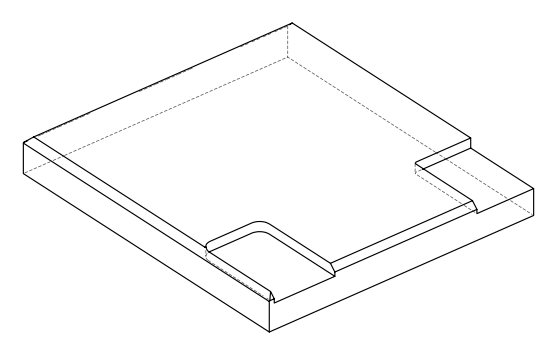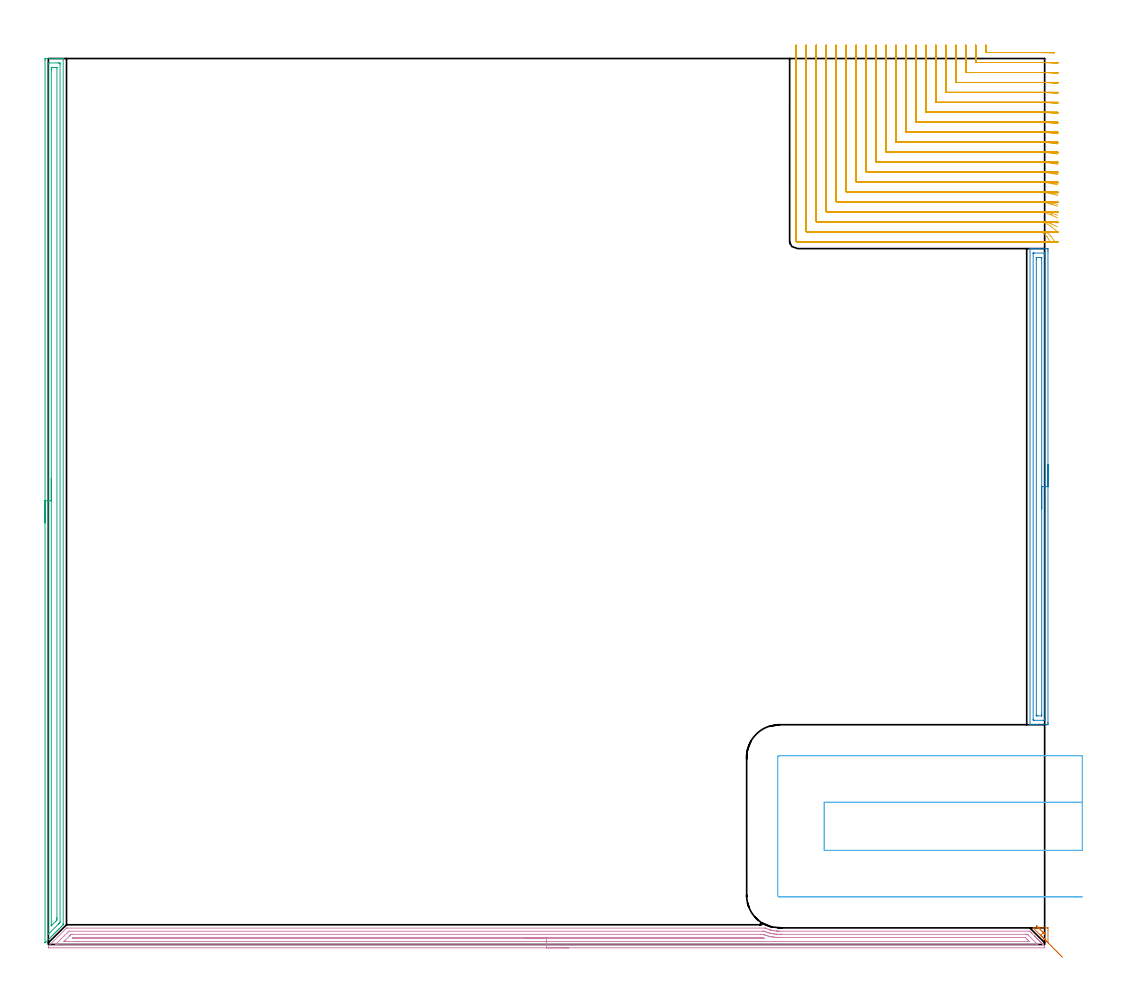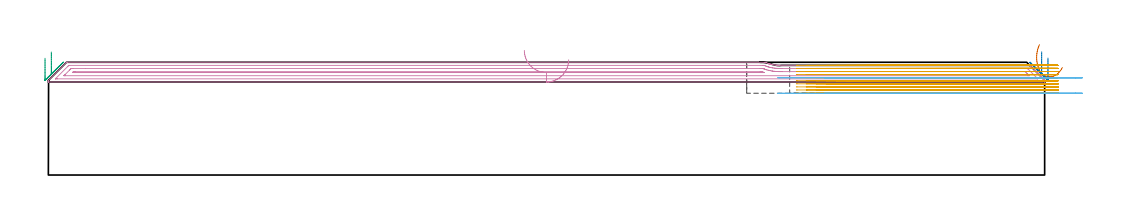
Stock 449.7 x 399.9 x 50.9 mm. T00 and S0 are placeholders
(PLAN: 6 operations, 2 tool changes, 84.9 min)
(1 AREA_MILL | FG_CHAMFER_SURFACE | UGT0205_001 | 0.26 min | 410 mm3)
(2 AREA_MILL_1 | FG_CHAMFER_SURFACE_1 | UGT0205_001 | 5.38 min | 7386 mm3)
(3 AREA_MILL_2 | FG_CHAMFER_SURFACE_2 | UGT0205_001 | 9.72 min | 13469 mm3)
(4 AREA_MILL_3 | FG_CHAMFER_SURFACE_3 | UGT0205_001 | 13.38 min | 17373 mm3)
(5 MILL_CORNER_NOTCH_RECTANGULAR | CORNER_NOTCH_RECTANGULAR | UGT0201_124 | Follow Part, ap 1.5, ae 75% | 53.35 min | 137060 mm3)
(6 MILL_SLOT | SLOT_PARTIAL_RECTANGULAR | UGT0201_006 | Follow Part, ap 7, ae 75% | 2.77 min | 170956 mm3)
(TOOL UGT0205_001 | Chamfer Mill 20 x 3 x 45 deg. | D20 FL50 Z2)
(TOOL UGT0201_124 | Carbide End Mill 6.0 | D6 FL15 Z4)
(TOOL UGT0201_006 | End Mill 28 mm | D28 FL25 Z2)
(OP 1 AREA_MILL)
G17 G21 G94 G90
T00 M6
G54
G17 G0 G90 X457.706 Y-5.706 S1061 M3
G43 Z60.9 H0
Z48.541
G94 G1 X457.328 Y-5.328 Z47.852 F250.
X456.909 Y-4.909 Z47.211
X456.453 Y-4.453 Z46.625
X455.962 Y-3.962 Z46.097
X455.44 Y-3.44 Z45.632
X454.891 Y-2.891 Z45.232
X454.32 Y-2.32 Z44.902
X453.731 Y-1.731 Z44.644
X453.128 Y-1.128 Z44.459
X452.516 Y-0.516 Z44.349
X451.9 Y0.1 Z44.315
X451.284 Y0.716 Z44.357
X450.672 Y1.328 Z44.475
X450.071 Y1.929 Z44.668
X449.483 Y2.517 Z44.934
X448.915 Y3.085 Z45.271
X448.369 Y3.631 Z45.678
X447.85 Y4.15 Z46.15
X444.802 Y7.198 Z49.198
X444.597 Y7.406 Z49.401
X444.514 Y7.496 Z49.481
X444.689 Y7.499 Z49.309
X451.166 Z42.833
X451.194 Y7.49 Z42.805
X451.2 Y7.482 Z42.8
Y0.901
X451.197 Y0.812 Z42.802
X451.196 Y0.811 Z42.803
X451.187 Y0.812 Z42.811
X447.85 Y4.15 Z46.15
X449.077 Y5.374 Z44.923
X448.994 Y5.456 Z45.006
X448.973 Y5.483 Z45.027
X448.97 Y5.487 Z45.03
X448.982 Y5.491 Z45.018
X449.069 Y5.498 Z44.931
X449.113 Y5.499 Z44.887
X449.156 Y5.497 Z44.844
X449.779 Y5.456 Z44.221
X449.784 Y4.829 Z44.216
X449.782 Y4.737 Z44.218
X449.78 Y4.698 Z44.22
X449.649 Y4.813 Z44.351
X449.32 Y5.133 Z44.68
X449.156 Y5.294 Z44.844
X449.077 Y5.374 Z44.923
X448.589 Y5.862 Z45.457
X448.137 Y6.316 Z46.049
X447.722 Y6.731 Z46.695
X447.349 Y7.105 Z47.389
X447.02 Y7.435 Z48.127
X446.738 Y7.718 Z48.902
X446.505 Y7.952 Z49.709
X446.322 Y8.135 Z50.542
X446.191 Y8.267 Z51.395
X446.113 Y8.345 Z52.26
X446.088 Y8.369 Z53.132
X446.118 Y8.34 Z54.003
X446.201 Y8.257 Z54.868
X446.337 Y8.12 Z55.719
X446.524 Y7.932 Z56.55
X446.762 Y7.694 Z57.354
X447.049 Y7.406 Z58.127
X447.382 Y7.072 Z58.86
G0 Z60.9
M5
M2
(OP 2 AREA_MILL_1)
G17 G21 G94 G90
T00 M6
G54
G17 G0 G90 X451.2 Y216.65 S1061 M3
G43 Z60.9 H0
Z52.8
G94 G1 Y216.612 Z51.928 F250.
Y216.498 Z51.064
Y216.309 Z50.212
Y216.047 Z49.38
Y215.713 Z48.574
Y215.31 Z47.8
Y214.841 Z47.064
Y214.31 Z46.372
Y213.721 Z45.729
Y213.078 Z45.14
Y212.386 Z44.609
Y211.65 Z44.14
Y210.876 Z43.737
Y210.07 Z43.403
Y209.238 Z43.141
Y208.386 Z42.952
Y207.522 Z42.838
Y206.65 Z42.8
Y100.207
X451.199 Y99.826 Z42.801
X451.195 Y99.319 Z42.803
X451.192 Y99.209 Z42.806
X450.692 Y99.2 Z43.305
X446.264 Z47.73
X444.848 Z49.148
X444.494 Z49.502
X443.784 Z50.216
X443.507 Z50.493
X443.125 Y99.208 Z50.866
X443.103 Y99.21 Z50.888
X443.1 Y99.379 Z50.9
Y313.921
X443.103 Y314.09 Z50.888
X443.125 Y314.092 Z50.866
X443.507 Y314.1 Z50.492
X443.784 Z50.216
X444.494 Z49.502
X445.734 Z48.263
X447.148 Z46.848
X450.427 Z43.571
X450.692 Y314.097 Z43.305
X451.192 Y314.091 Z42.806
X451.195 Y313.981 Z42.803
X451.199 Y313.474 Z42.801
X451.2 Y312.961 Z42.8
Y206.65
X449.786 Z44.214
Y101.396
X449.785 Y101.287 Z44.215
X449.782 Y101.233 Z44.218
X449.78 Y101.214 Z44.22
X449.74 Y101.21 Z44.26
X449.33 Y101.201 Z44.67
X444.903 Z49.097
X444.646 Y101.205 Z49.354
X444.531 Y101.21 Z49.469
X444.515 Y101.592 Z49.485
X444.514 Y101.614 Z49.486
Y311.904
X444.515 Y312.013 Z49.485
X444.518 Y312.067 Z49.482
X444.52 Y312.086 Z49.48
X444.56 Y312.09 Z49.44
X444.97 Y312.099 Z49.03
X449.397 Z44.603
X449.654 Y312.095 Z44.346
X449.769 Y312.09 Z44.231
X449.785 Y311.708 Z44.215
Y311.686
X449.786 Y206.65 Z44.214
X448.372 Z45.628
X448.371 Y103.957 Z45.629
X448.369 Y103.402 Z45.631
X448.366 Y103.233 Z45.634
X448.365 Y103.218 Z45.635
X448.353 Y103.21 Z45.647
X448.302 Y103.205 Z45.698
X448.234 Y103.201 Z45.766
X446.464 Y103.2 Z47.536
X446.264 Y103.202 Z47.736
X446.065 Y103.206 Z47.935
X445.938 Y103.21 Z48.062
X445.934 Y103.289 Z48.066
X445.932 Y103.402 Z48.068
X445.929 Y103.74 Z48.071
Y309.343
X445.931 Y309.898 Z48.069
X445.934 Y310.067 Z48.066
X445.935 Y310.082 Z48.065
X445.947 Y310.09 Z48.053
X445.998 Y310.095 Z48.002
X446.066 Y310.099 Z47.934
X447.836 Y310.1 Z46.164
X448.035 Y310.098 Z45.965
X448.235 Y310.094 Z45.765
X448.362 Y310.09 Z45.638
X448.366 Y310.011 Z45.634
X448.368 Y309.898 Z45.632
X448.371 Y309.56 Z45.629
X448.372 Y206.65 Z45.628
Y205.778 Z45.667
Y204.913 Z45.78
Y204.062 Z45.969
Y203.23 Z46.232
Y202.424 Z46.565
Y201.65 Z46.968
Y200.914 Z47.437
Y200.222 Z47.968
Y199.579 Z48.557
Y198.99 Z49.201
Y198.458 Z49.893
Y197.99 Z50.628
Y197.587 Z51.402
Y197.253 Z52.208
Y196.991 Z53.04
Y196.802 Z53.892
Y196.688 Z54.757
Y196.65 Z55.628
G0 Z60.9
M5
M2
(OP 3 AREA_MILL_2)
G17 G21 G94 G90
T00 M6
G54
G17 G0 G90 X-1.5 Y190.3 S1061 M3
G43 Z60.9 H0
Z52.7
G94 G1 Y190.338 Z51.828 F250.
Y190.452 Z50.963
Y190.641 Z50.112
Y190.903 Z49.28
Y191.237 Z48.474
Y191.64 Z47.7
Y192.109 Z46.964
Y192.64 Z46.272
Y193.229 Z45.629
Y193.872 Z45.04
Y194.564 Z44.508
Y195.3 Z44.04
Y196.074 Z43.637
Y196.88 Z43.303
Y197.712 Z43.041
Y198.564 Z42.852
Y199.429 Z42.738
Y200.3 Z42.7
Y399.27
X-1.497 Y399.616 Z42.701
X-1.492 Y399.89 Z42.706
X-1.215 Y399.9 Z42.982
X3.488 Z47.683
X4.9 Z49.097
X5.265 Z49.46
X5.994 Z50.193
X6.251 Z50.451
X6.664 Z50.855
X6.694 Y399.89 Z50.885
X6.697 Y399.804 Z50.893
X6.698 Y399.765 Z50.896
X6.697 Y399.718 Z50.897
X6.7 Y9.379 Z50.9
X6.698 Y8.905 Z50.887
X6.613 Y8.812 Z50.811
X5.838 Y8.038 Z50.038
X5.561 Y7.758 Z49.755
X4.866 Y7.066 Z49.066
X4.498 Y6.696 Z48.694
X3.953 Y6.153 Z48.153
X3.604 Y5.802 Z47.8
X3.041 Y5.24 Z47.24
X2.71 Y4.908 Z46.906
X2.128 Y4.328 Z46.328
X1.416 Y3.615 Z45.615
X-0.361 Y1.839 Z43.838
X-1.397 Y0.803 Z42.8
X-1.491 Y0.713 Z42.705
X-1.499 Y0.833 Z42.701
X-1.5 Y0.884 Z42.7
Y0.987
Y200.3
X-0.086 Z44.114
X-0.085 Y397.501 Z44.115
X-0.065 Y397.89 Z44.135
X0.408 Y397.899 Z44.608
X4.376 Y397.9 Z48.576
X4.85 Y397.899 Z49.05
X5.265 Y397.89 Z49.465
X5.282 Y397.481 Z49.482
X5.283 Y397.463 Z49.483
X5.285 Y10.253 Z49.485
X5.265 Y9.927 Z49.465
X4.996 Y9.649 Z49.196
X4.729 Y9.379 Z48.929
X4.552 Y9.202 Z48.752
X0.258 Y4.908 Z44.458
X0.094 Y4.748 Z44.294
X-0.065 Y4.597 Z44.135
X-0.085 Y4.908 Z44.115
X-0.086 Y4.929 Z44.114
Y200.3
X1.328 Z45.528
X1.329 Y394.798 Z45.529
X1.33 Y395.183 Z45.53
X1.333 Y395.693 Z45.533
X1.335 Y395.876 Z45.535
X1.513 Y395.892 Z45.713
X1.712 Y395.896 Z45.912
X2.394 Y395.9 Z46.594
X2.6 Z46.8
X3.282 Z47.482
X3.488 Y395.899 Z47.688
X3.694 Y395.895 Z47.894
X3.831 Y395.89 Z48.031
X3.863 Y395.884 Z48.063
X3.864 Y395.866 Z48.064
X3.866 Y395.82 Z48.066
X3.868 Y395.693 Z48.068
X3.871 Y12.062 Z48.071
X3.87 Y11.677 Z48.07
X3.867 Y11.168 Z48.067
X3.864 Y10.98 Z48.064
X3.772 Y10.882 Z47.972
X3.488 Y10.59 Z47.688
X3.332 Y10.431 Z47.532
X3.174 Y10.273 Z47.374
X1.549 Y8.648 Z45.749
X1.385 Y8.485 Z45.585
X1.364 Y8.467 Z45.564
X1.348 Y8.457 Z45.548
X1.334 Y8.451 Z45.534
X1.332 Y8.465 Z45.532
X1.33 Y8.485 Z45.53
X1.329 Y8.533 Z45.529
X1.328 Y8.871 Z45.528
Y200.3
Y201.172 Z45.566
Y202.037 Z45.68
Y202.888 Z45.869
Y203.72 Z46.132
Y204.526 Z46.465
Y205.3 Z46.868
Y206.036 Z47.337
Y206.728 Z47.868
Y207.371 Z48.457
Y207.961 Z49.101
Y208.492 Z49.793
Y208.96 Z50.528
Y209.363 Z51.302
Y209.697 Z52.108
Y209.959 Z52.94
Y210.148 Z53.792
Y210.262 Z54.657
Y210.3 Z55.528
G0 Z60.9
M5
M2
(OP 4 AREA_MILL_3)
G17 G21 G94 G90
T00 M6
G54
G17 G0 G90 X234.85 Y-1.5 S1061 M3
G43 Z60.9 H0
Z52.
G94 G1 X234.812 Z51.128 F250.
X234.698 Z50.263
X234.509 Z49.412
X234.247 Z48.58
X233.913 Z47.774
X233.51 Z47.
X233.042 Z46.264
X232.51 Z45.572
X231.921 Z44.929
X231.278 Z44.34
X230.586 Z43.808
X229.85 Z43.34
X229.076 Z42.937
X228.27 Z42.603
X227.438 Z42.341
X226.586 Z42.152
X225.722 Z42.038
X224.85 Z42.
X0.171
X0.102 Y-1.497 Z42.003
X0. Y-1.491 Z42.005
Y-1.091 Z42.408
Y-1.024 Z42.474
X0.001 Y-0.81 Z42.688
X0.023 Y-0.777 Z42.722
X8.166 Y7.366 Z50.864
X8.175 Y7.374 Z50.871
X8.202 Y7.396 Z50.889
X8.658 Y7.4 Z50.9
X323.119
X323.636 Y7.397 Z50.884
X323.709 Y7.37 Z50.868
X323.718 Y7.366 Z50.865
X323.97 Y7.256 Z50.755
X324.863 Y6.902 Z50.399
X325.352 Y6.734 Z50.229
X325.495 Y6.683 Z50.18
X325.603 Y6.645 Z50.143
X325.654 Y6.63 Z50.128
X325.756 Y6.6 Z50.096
X325.799 Y6.588 Z50.084
X326.202 Y6.478 Z49.977
X326.406 Y6.43 Z49.929
X326.649 Y6.374 Z49.87
X327.542 Y6.202 Z49.7
X328.435 Y6.085 Z49.579
X328.763 Y6.061 Z49.556
X328.926 Y6.051 Z49.542
X329.057 Y6.041 Z49.534
X329.328 Y6.021 Z49.517
X329.419 Y6.019 Z49.513
X329.438 Z49.512
X329.774 Y6.007 Z49.507
X329.998 Y6.001 Z49.501
X442.828 Y6. Z49.5
X442.994 Y5.998 Z49.487
X443.225 Y5.775 Z49.275
X443.343 Y5.657 Z49.157
X443.722 Y5.28 Z48.776
X445.022 Y3.98 Z47.476
X445.125 Y3.876 Z47.375
X445.211 Y3.79 Z47.289
X445.316 Y3.686 Z47.182
X445.416 Y3.584 Z47.084
X445.508 Y3.492 Z46.991
X445.61 Y3.392 Z46.888
X445.707 Y3.293 Z46.793
X445.806 Y3.194 Z46.694
X445.905 Y3.097 Z46.593
X445.998 Y3.002 Z46.502
X446.104 Y2.896 Z46.396
X446.199 Y2.803 Z46.299
X446.289 Y2.711 Z46.211
X446.402 Y2.599 Z46.098
X446.494 Y2.508 Z46.004
X446.58 Y2.42 Z45.919
X446.7 Y2.301 Z45.8
X446.788 Y2.214 Z45.71
X446.872 Y2.129 Z45.628
X446.997 Y2.003 Z45.502
X447.082 Y1.92 Z45.416
X447.163 Y1.838 Z45.337
X447.295 Y1.705 Z45.205
X447.377 Y1.625 Z45.121
X447.454 Y1.547 Z45.046
X447.593 Y1.408 Z44.907
X447.671 Y1.331 Z44.827
X447.745 Y1.256 Z44.755
X447.891 Y1.11 Z44.609
X447.966 Y1.036 Z44.533
X448.036 Y0.965 Z44.464
X448.189 Y0.812 Z44.311
X448.26 Y0.742 Z44.238
X448.327 Y0.673 Z44.172
X448.486 Y0.514 Z44.013
X448.554 Y0.448 Z43.944
X448.618 Y0.382 Z43.881
X448.784 Y0.217 Z43.716
X448.849 Y0.153 Z43.65
X448.909 Y0.091 Z43.59
X449.082 Y-0.081 Z43.418
X449.143 Y-0.141 Z43.355
X449.312 Y-0.312 Z43.188
X449.38 Y-0.379 Z43.12
X449.584 Y-0.583 Z42.915
X449.677 Y-0.679 Z42.819
X449.699 Y-0.709 Z42.788
X449.7 Y-1.091 Z42.408
Y-1.491 Z42.005
X449.597 Y-1.5 Z42.
X224.85
Y-0.086 Z43.414
X4.135
X3.788 Y-0.085 Z43.415
X3.298 Y-0.081 Z43.419
X3.235 Y-0.079 Z43.421
X3.194 Y-0.066 Z43.434
X3.206 Y-0.05 Z43.45
X3.229 Y-0.024 Z43.476
X3.298 Y0.048 Z43.548
X8.658 Y5.409 Z48.909
X8.978 Y5.725 Z49.225
X9.174 Y5.914 Z49.414
X9.243 Y5.979 Z49.479
X9.608 Y5.985 Z49.485
X322.282 Y5.986 Z49.486
X322.7 Y5.984 Z49.484
X322.909 Y5.981 Z49.481
X323.013 Y5.979 Z49.479
X323.119 Y5.964 Z49.464
X323.709 Y5.741 Z49.241
X324.012 Y5.628 Z49.128
X324.663 Y5.398 Z48.898
X324.906 Y5.32 Z48.82
X324.977 Y5.299 Z48.799
X325.489 Y5.158 Z48.658
X325.799 Y5.083 Z48.583
X325.897 Y5.061 Z48.561
X326.692 Y4.905 Z48.405
X327.009 Y4.845 Z48.345
X327.586 Y4.763 Z48.263
X328.048 Y4.701 Z48.201
X328.479 Y4.661 Z48.161
X328.667 Y4.646 Z48.146
X328.844 Y4.635 Z48.135
X329.372 Y4.609 Z48.109
X329.943 Y4.594 Z48.094
X330.266 Y4.59 Z48.09
X330.843 Y4.587 Z48.087
X331.159
X441.042 Y4.585 Z48.085
X441.624 Y4.582 Z48.082
X441.935 Y4.579 Z48.079
X441.972 Y4.567 Z48.067
X442.016 Y4.527 Z48.027
X442.104 Y4.443 Z47.943
X442.275 Y4.275 Z47.775
X446.402 Y0.148 Z43.648
X446.543 Y0.001 Z43.501
X446.585 Y-0.046 Z43.454
X446.612 Y-0.079 Z43.421
X446.346 Y-0.086 Z43.414
X224.85
Y1.328 Z44.828
X7.765 Y1.329 Z44.829
X7.171 Y1.33 Z44.83
X7.121 Y1.332 Z44.832
X7.085 Y1.335 Z44.835
X7.052 Y1.342 Z44.842
X7.077 Y1.372 Z44.872
X7.101 Y1.398 Z44.898
X7.325 Y1.625 Z45.125
X7.543 Y1.844 Z45.344
X9.552 Y3.853 Z47.353
X9.765 Y4.064 Z47.564
X9.978 Y4.275 Z47.775
X10.214 Y4.503 Z48.003
X10.299 Y4.564 Z48.064
X10.445 Y4.566 Z48.066
X11.039 Y4.57 Z48.07
X16.761 Y4.571 Z48.071
X321.332
X321.927 Y4.57 Z48.07
X322.226 Y4.568 Z48.068
X322.52 Y4.564 Z48.064
X322.99 Y4.403 Z47.903
X323.119 Y4.356 Z47.856
X323.18 Y4.335 Z47.835
X323.354 Y4.275 Z47.775
X324.012 Y4.058 Z47.558
X324.327 Y3.963 Z47.463
X324.906 Y3.81 Z47.31
X325.518 Y3.67 Z47.17
X325.799 Y3.612 Z47.112
X326.633 Y3.451 Z46.951
X326.692 Y3.441 Z46.941
X327.036 Y3.392 Z46.892
X327.586 Y3.319 Z46.819
X327.669 Y3.309 Z46.809
X328.479 Y3.24 Z46.74
X328.644 Y3.228 Z46.728
X329.372 Y3.193 Z46.693
X329.58 Y3.186 Z46.686
X330.266 Y3.176 Z46.676
X330.486 Y3.174 Z46.674
X331.159 Y3.172 Z46.672
X331.381
X440.371 Y3.171 Z46.671
X440.706 Y3.169 Z46.669
X440.873 Y3.166 Z46.666
X440.911 Y3.165 Z46.665
X440.955 Y3.134 Z46.634
X441.042 Y3.055 Z46.555
X441.592 Y2.508 Z46.008
X441.935 Y2.166 Z45.666
X442.476 Y1.625 Z45.125
X442.653 Y1.447 Z44.947
X442.715 Y1.382 Z44.882
X442.747 Y1.344 Z44.844
X442.753 Y1.335 Z44.835
X442.734 Y1.334 Z44.834
X442.535 Y1.331 Z44.831
X442.235 Y1.329 Z44.829
X441.935 Y1.328 Z44.828
X224.85
Y2.743 Z46.243
X11.758
X11.338 Y2.744 Z46.244
X11.098 Y2.746 Z46.246
X10.94 Y2.75 Z46.25
X10.915 Y2.756 Z46.256
X10.935 Y2.78 Z46.28
X10.966 Y2.816 Z46.316
X10.996 Y2.847 Z46.347
X11.15 Y2.998 Z46.498
X11.266 Y3.109 Z46.609
X11.308 Y3.147 Z46.647
X11.338 Y3.15 Z46.65
X11.578 Y3.155 Z46.655
X11.812 Y3.157 Z46.657
X12.232
X321.332
X321.571 Y3.156 Z46.656
X321.988 Y3.15 Z46.65
X322.047 Y3.148 Z46.648
X322.099 Y3.132 Z46.632
X322.226 Y3.09 Z46.59
X322.693 Y2.93 Z46.43
X323.057 Y2.801 Z46.301
X323.119 Y2.777 Z46.277
X323.166 Y2.749 Z46.249
X323.119 Y2.748 Z46.248
X322.88 Y2.744 Z46.244
X322.606 Y2.743 Z46.243
X322.226
X224.85
X223.978 Z46.281
X223.114 Z46.395
X222.262 Z46.583
X221.43 Z46.846
X220.624 Z47.18
X219.85 Z47.582
X219.114 Z48.051
X218.422 Z48.582
X217.779 Z49.172
X217.19 Z49.815
X216.658 Z50.507
X216.19 Z51.243
X215.787 Z52.016
X215.453 Z52.822
X215.191 Z53.654
X215.002 Z54.506
X214.888 Z55.371
X214.85 Z56.243
G0 Z60.9
M5
M2
(OP 5 MILL_CORNER_NOTCH_RECTANGULAR)
G17 G21 G94 G90
T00 M6
G54
G17 G0 G90 X423.1 Y405.9 S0 M3
G43 Z60.9 H0
Z49.51
G94 G1 Y402.9 F250.
G3 X423.394 Y402.6 R0.3 F500.
G1 X446.96
G2 X451.206 Y402.494 R85.5
G1 X454.202 Y402.345 F250.
G0 Z60.9
X418.6 Y405.9
Z49.51
G1 Y402.9
Y398.395 F500.
G3 X418.895 Y398.1 R0.3
G1 X446.96
G2 X452.7 Y397.896 R81.
G1 X455.692 Y397.684 F250.
G0 Z60.9
X414.1 Y405.9
Z49.51
G1 Y402.9
Y393.895 F500.
G3 X414.395 Y393.6 R0.3
G1 X446.96
G2 X452.7 Y393.384 R76.5
G1 X455.692 Y393.159 F250.
G0 Z60.9
X409.6 Y405.9
Z49.51
G1 Y402.9
Y389.395 F500.
G3 X409.895 Y389.1 R0.3
G1 X446.96
G2 X452.7 Y388.871 R72.
G1 X455.69 Y388.632 F250.
G0 Z60.9
X405.1 Y405.9
Z49.51
G1 Y402.9
Y384.895 F500.
G3 X405.395 Y384.6 R0.3
G1 X446.96
G2 X452.7 Y384.355 R67.5
G1 X455.689 Y384.1 F250.
G0 Z60.9
X400.6 Y405.9
Z49.51
G1 Y402.9
Y380.395 F500.
G3 X400.895 Y380.1 R0.3
G1 X446.96
G2 X452.7 Y379.838 R63.
G1 X455.688 Y379.565 F250.
G0 Z60.9
X396.1 Y405.9
Z49.51
G1 Y402.9
Y375.895 F500.
G3 X396.395 Y375.6 R0.3
G1 X446.96
G2 X452.7 Y375.318 R58.5
G1 X455.686 Y375.023 F250.
G0 Z60.9
X391.6 Y405.9
Z49.51
G1 Y402.9
Y371.396 F500.
G3 X391.896 Y371.1 R0.3
G1 X446.96
G2 X452.7 Y370.794 R54.
G1 X455.683 Y370.475 F250.
G0 Z60.9
X387.1 Y405.9
Z49.51
G1 Y402.9
Y366.896 F500.
G3 X387.396 Y366.6 R0.3
G1 X446.96
G2 X452.7 Y366.266 R49.5
G1 X455.68 Y365.918 F250.
G0 Z60.9
X382.6 Y405.9
Z49.51
G1 Y402.9
Y362.396 F500.
G3 X382.896 Y362.1 R0.3
G1 X446.96
G2 X452.7 Y361.732 R45.
G1 X455.675 Y361.35 F250.
G0 Z60.9
X378.1 Y405.9
Z49.51
G1 Y402.9
Y357.896 F500.
G3 X378.396 Y357.6 R0.3
G1 X446.96
G2 X452.7 Y357.191 R40.5
G1 X455.67 Y356.766 F250.
G0 Z60.9
X373.6 Y405.9
Z49.51
G1 Y402.9
Y353.396 F500.
G3 X373.896 Y353.1 R0.3
G1 X446.96
G2 X452.7 Y352.639 R36.
G1 X455.662 Y352.161 F250.
G0 Z60.9
X369.1 Y405.9
Z49.51
G1 Y402.9
Y348.896 F500.
G3 X369.396 Y348.6 R0.3
G1 X446.96
G2 X452.7 Y348.073 R31.5
G1 X455.65 Y347.526 F250.
G0 Z60.9
X364.6 Y405.9
Z49.51
G1 Y402.9
Y344.397 F500.
G3 X364.897 Y344.1 R0.3
G1 X446.96
G2 X452.7 Y343.483 R27.
G1 X455.631 Y342.845 F250.
G0 Z60.9
X360.1 Y405.9
Z49.51
G1 Y402.9
Y339.897 F500.
G3 X360.397 Y339.6 R0.3
G1 X446.96
G2 X452.7 Y338.855 R22.5
G1 X455.601 Y338.09 F250.
G0 Z60.9
X355.6 Y405.9
Z49.51
G1 Y402.9
Y335.397 F500.
G3 X355.897 Y335.1 R0.3
G1 X446.96
G2 X452.7 Y334.16 R18.
G1 X455.543 Y333.204 F250.
G0 Z60.9
X351.1 Y405.9
Z49.51
G1 Y402.9
Y330.897 F500.
G3 X351.397 Y330.6 R0.3
G1 X446.96
G2 X452.7 Y329.319 R13.5
G1 X455.415 Y328.043 F250.
G0 Z60.9
X346.6 Y405.9
Z49.51
G1 Y402.9
Y326.397 F500.
G3 X346.897 Y326.1 R0.3
G1 X446.96
G2 X452.7 Y324.032 R9.
G1 X455.011 Y322.119 F250.
G0 Z60.9
X342.1 Y405.9
Z49.51
G1 Y402.9
Y321.897 F500.
G3 X342.397 Y321.6 R0.3
G1 X446.96
G2 X450.82 Y319.413 R4.5
G1 X452.362 Y316.839 F250.
G0 Z60.9
X337.6 Y405.9
Z49.51
G1 Y402.9
Y317.397 F500.
G3 X337.897 Y317.1 R0.3
G1 X446.96
X449.96 F250.
G0 Z60.9
X423.1 Y405.9
Z48.12
G1 Y402.9
G3 X423.394 Y402.6 R0.3 F500.
G1 X448.871
G2 X451.064 Y402.572 R85.5
G1 X454.063 Y402.495 F250.
G0 Z60.9
X418.6 Y405.9
Z48.12
G1 Y402.9
Y398.394 F500.
G3 X418.894 Y398.1 R0.3
G1 X448.871
G2 X452.7 Y398.009 R81.
G1 X455.697 Y397.868 F250.
G0 Z60.9
X414.1 Y405.9
Z48.12
G1 Y402.9
Y393.895 F500.
G3 X414.395 Y393.6 R0.3
G1 X448.871
G2 X452.7 Y393.504 R76.5
G1 X455.696 Y393.354 F250.
G0 Z60.9
X409.6 Y405.9
Z48.12
G1 Y402.9
Y389.395 F500.
G3 X409.895 Y389.1 R0.3
G1 X448.871
G2 X452.7 Y388.998 R72.
G1 X455.696 Y388.839 F250.
G0 Z60.9
X405.1 Y405.9
Z48.12
G1 Y402.9
Y384.895 F500.
G3 X405.395 Y384.6 R0.3
G1 X448.871
G2 X452.7 Y384.491 R67.5
G1 X455.695 Y384.321 F250.
G0 Z60.9
X400.6 Y405.9
Z48.12
G1 Y402.9
Y380.395 F500.
G3 X400.895 Y380.1 R0.3
G1 X448.871
G2 X452.7 Y379.984 R63.
G1 X455.694 Y379.801 F250.
G0 Z60.9
X396.1 Y405.9
Z48.12
G1 Y402.9
Y375.895 F500.
G3 X396.395 Y375.6 R0.3
G1 X448.871
G2 X452.7 Y375.475 R58.5
G1 X455.694 Y375.278 F250.
G0 Z60.9
X391.6 Y405.9
Z48.12
G1 Y402.9
Y371.396 F500.
G3 X391.896 Y371.1 R0.3
G1 X448.871
G2 X452.7 Y370.964 R54.
G1 X455.692 Y370.751 F250.
G0 Z60.9
X387.1 Y405.9
Z48.12
G1 Y402.9
Y366.896 F500.
G3 X387.396 Y366.6 R0.3
G1 X448.871
G2 X452.7 Y366.452 R49.5
G1 X455.691 Y366.22 F250.
G0 Z60.9
X382.6 Y405.9
Z48.12
G1 Y402.9
Y362.396 F500.
G3 X382.896 Y362.1 R0.3
G1 X448.871
G2 X452.7 Y361.937 R45.
G1 X455.689 Y361.682 F250.
G0 Z60.9
X378.1 Y405.9
Z48.12
G1 Y402.9
Y357.896 F500.
G3 X378.396 Y357.6 R0.3
G1 X448.871
G2 X452.7 Y357.419 R40.5
G1 X455.687 Y357.135 F250.
G0 Z60.9
X373.6 Y405.9
Z48.12
G1 Y402.9
Y353.396 F500.
G3 X373.896 Y353.1 R0.3
G1 X448.871
G2 X452.7 Y352.896 R36.
G1 X455.683 Y352.577 F250.
G0 Z60.9
X369.1 Y405.9
Z48.12
G1 Y402.9
Y348.896 F500.
G3 X369.396 Y348.6 R0.3
G1 X448.871
G2 X452.7 Y348.366 R31.5
G1 X455.678 Y348.002 F250.
G0 Z60.9
X364.6 Y405.9
Z48.12
G1 Y402.9
Y344.397 F500.
G3 X364.897 Y344.1 R0.3
G1 X448.871
G2 X452.7 Y343.827 R27.
G1 X455.67 Y343.402 F250.
G0 Z60.9
X360.1 Y405.9
Z48.12
G1 Y402.9
Y339.897 F500.
G3 X360.397 Y339.6 R0.3
G1 X448.871
G2 X452.7 Y339.272 R22.5
G1 X455.656 Y338.761 F250.
G0 Z60.9
X355.6 Y405.9
Z48.12
G1 Y402.9
Y335.397 F500.
G3 X355.897 Y335.1 R0.3
G1 X448.871
G2 X452.7 Y334.688 R18.
G1 X455.631 Y334.05 F250.
G0 Z60.9
X351.1 Y405.9
Z48.12
G1 Y402.9
Y330.897 F500.
G3 X351.397 Y330.6 R0.3
G1 X448.871
G2 X452.7 Y330.046 R13.5
G1 X455.577 Y329.195 F250.
G0 Z60.9
X346.6 Y405.9
Z48.12
G1 Y402.9
Y326.397 F500.
G3 X346.897 Y326.1 R0.3
G1 X448.871
G2 X452.7 Y325.245 R9.
G1 X455.415 Y323.969 F250.
G0 Z60.9
X342.1 Y405.9
Z48.12
G1 Y402.9
Y321.897 F500.
G3 X342.397 Y321.6 R0.3
G1 X448.871
G2 X452.515 Y319.74 R4.5
G1 X454.275 Y317.31 F250.
G0 Z60.9
X337.6 Y405.9
Z48.12
G1 Y402.9
Y317.397 F500.
G3 X337.897 Y317.1 R0.3
G1 X448.871
X451.871 F250.
G0 Z60.9
X423.1 Y405.9
Z46.73
G1 Y402.9
G3 X423.394 Y402.6 R0.3 F500.
G1 X451.008
X454.008 F250.
G0 Z60.9
X418.6 Y405.9
Z46.73
G1 Y402.9
Y398.394 F500.
G3 X418.894 Y398.1 R0.3
G1 X451.717
G2 X452.7 Y398.094 R81.
G1 X455.7 Y398.058 F250.
G0 Z60.9
X414.1 Y405.9
Z46.73
G1 Y402.9
Y393.895 F500.
G3 X414.395 Y393.6 R0.3
G1 X451.717
G2 X452.7 Y393.594 R76.5
G1 X455.7 Y393.555 F250.
G0 Z60.9
X409.6 Y405.9
Z46.73
G1 Y402.9
Y389.395 F500.
G3 X409.895 Y389.1 R0.3
G1 X451.717
G2 X452.7 Y389.093 R72.
G1 X455.7 Y389.052 F250.
G0 Z60.9
X405.1 Y405.9
Z46.73
G1 Y402.9
Y384.895 F500.
G3 X405.395 Y384.6 R0.3
G1 X451.717
G2 X452.7 Y384.593 R67.5
G1 X455.7 Y384.549 F250.
G0 Z60.9
X400.6 Y405.9
Z46.73
G1 Y402.9
Y380.395 F500.
G3 X400.895 Y380.1 R0.3
G1 X451.717
G2 X452.7 Y380.092 R63.
G1 X455.7 Y380.046 F250.
G0 Z60.9
X396.1 Y405.9
Z46.73
G1 Y402.9
Y375.895 F500.
G3 X396.395 Y375.6 R0.3
G1 X451.717
G2 X452.7 Y375.592 R58.5
G1 X455.7 Y375.541 F250.
G0 Z60.9
X391.6 Y405.9
Z46.73
G1 Y402.9
Y371.396 F500.
G3 X391.896 Y371.1 R0.3
G1 X451.717
G2 X452.7 Y371.091 R54.
G1 X455.7 Y371.036 F250.
G0 Z60.9
X387.1 Y405.9
Z46.73
G1 Y402.9
Y366.896 F500.
G3 X387.396 Y366.6 R0.3
G1 X451.717
G2 X452.7 Y366.59 R49.5
G1 X455.699 Y366.531 F250.
G0 Z60.9
X382.6 Y405.9
Z46.73
G1 Y402.9
Y362.396 F500.
G3 X382.896 Y362.1 R0.3
G1 X451.717
G2 X452.7 Y362.089 R45.
G1 X455.699 Y362.024 F250.
G0 Z60.9
X378.1 Y405.9
Z46.73
G1 Y402.9
Y357.896 F500.
G3 X378.396 Y357.6 R0.3
G1 X451.717
G2 X452.7 Y357.588 R40.5
G1 X455.699 Y357.515 F250.
G0 Z60.9
X373.6 Y405.9
Z46.73
G1 Y402.9
Y353.396 F500.
G3 X373.896 Y353.1 R0.3
G1 X451.717
G2 X452.7 Y353.087 R36.
G1 X455.699 Y353.005 F250.
G0 Z60.9
X369.1 Y405.9
Z46.73
G1 Y402.9
Y348.896 F500.
G3 X369.396 Y348.6 R0.3
G1 X451.717
G2 X452.7 Y348.585 R31.5
G1 X455.699 Y348.491 F250.
G0 Z60.9
X364.6 Y405.9
Z46.73
G1 Y402.9
Y344.397 F500.
G3 X364.896 Y344.1 R0.3
G1 X451.717
G2 X452.7 Y344.082 R27.
G1 X455.698 Y343.973 F250.
G0 Z60.9
X360.1 Y405.9
Z46.73
G1 Y402.9
Y339.897 F500.
G3 X360.397 Y339.6 R0.3
G1 X451.717
G2 X452.7 Y339.579 R22.5
G1 X455.697 Y339.447 F250.
G0 Z60.9
X355.6 Y405.9
Z46.73
G1 Y402.9
Y335.397 F500.
G3 X355.897 Y335.1 R0.3
G1 X451.717
G2 X452.7 Y335.073 R18.
G1 X455.696 Y334.909 F250.
G0 Z60.9
X351.1 Y405.9
Z46.73
G1 Y402.9
Y330.897 F500.
G3 X351.397 Y330.6 R0.3
G1 X451.717
G2 X452.7 Y330.564 R13.5
G1 X455.692 Y330.346 F250.
G0 Z60.9
X346.6 Y405.9
Z46.73
G1 Y402.9
Y326.397 F500.
G3 X346.897 Y326.1 R0.3
G1 X451.717
G2 X452.7 Y326.046 R9.
G1 X455.682 Y325.719 F250.
G0 Z60.9
X342.1 Y405.9
Z46.73
G1 Y402.9
Y321.897 F500.
G3 X342.397 Y321.6 R0.3
G1 X451.717
G2 X452.7 Y321.491 R4.5
G1 X455.7 F250.
G0 Z60.9
X337.6 Y405.9
Z46.73
G1 Y402.9
Y317.397 F500.
G3 X337.897 Y317.1 R0.3
G1 X451.717
X454.717 F250.
G0 Z60.9
X423.1 Y405.9
Z45.34
G1 Y402.9
G3 X423.394 Y402.6 R0.3 F500.
G1 X451.008
X454.008 F250.
G0 Z60.9
X418.6 Y405.9
Z45.34
G1 Y402.9
Y398.394 F500.
G3 X418.894 Y398.1 R0.3
G1 X452.606
X452.7
X455.7 Y398.096 F250.
G0 Z60.9
X414.1 Y405.9
Z45.34
G1 Y402.9
Y393.895 F500.
G3 X414.395 Y393.6 R0.3
G1 X452.606
X452.7
X455.7 Y393.596 F250.
G0 Z60.9
X409.6 Y405.9
Z45.34
G1 Y402.9
Y389.395 F500.
G3 X409.895 Y389.1 R0.3
G1 X452.606
X452.7
X455.7 Y389.096 F250.
G0 Z60.9
X405.1 Y405.9
Z45.34
G1 Y402.9
Y384.895 F500.
G3 X405.395 Y384.6 R0.3
G1 X452.606
X452.7
X455.7 Y384.596 F250.
G0 Z60.9
X400.6 Y405.9
Z45.34
G1 Y402.9
Y380.395 F500.
G3 X400.895 Y380.1 R0.3
G1 X452.606
X452.7
X455.7 Y380.095 F250.
G0 Z60.9
X396.1 Y405.9
Z45.34
G1 Y402.9
Y375.895 F500.
G3 X396.395 Y375.6 R0.3
G1 X452.606
X452.7
X455.7 Y375.595 F250.
G0 Z60.9
X391.6 Y405.9
Z45.34
G1 Y402.9
Y371.396 F500.
G3 X391.896 Y371.1 R0.3
G1 X452.606
X452.7
X455.7 Y371.095 F250.
G0 Z60.9
X387.1 Y405.9
Z45.34
G1 Y402.9
Y366.896 F500.
G3 X387.396 Y366.6 R0.3
G1 X452.606
X452.7
X455.7 Y366.594 F250.
G0 Z60.9
X382.6 Y405.9
Z45.34
G1 Y402.9
Y362.396 F500.
G3 X382.896 Y362.1 R0.3
G1 X452.606
X452.7
X455.7 Y362.094 F250.
G0 Z60.9
X378.1 Y405.9
Z45.34
G1 Y402.9
Y357.896 F500.
G3 X378.396 Y357.6 R0.3
G1 X452.606
X452.7
X455.7 Y357.593 F250.
G0 Z60.9
X373.6 Y405.9
Z45.34
G1 Y402.9
Y353.396 F500.
G3 X373.896 Y353.1 R0.3
G1 X452.606
X452.7
X455.7 Y353.092 F250.
G0 Z60.9
X369.1 Y405.9
Z45.34
G1 Y402.9
Y348.896 F500.
G3 X369.396 Y348.6 R0.3
G1 X452.606
X452.7
X455.7 Y348.591 F250.
G0 Z60.9
X364.6 Y405.9
Z45.34
G1 Y402.9
Y344.397 F500.
G3 X364.897 Y344.1 R0.3
G1 X452.606
X452.7
X455.7 Y344.089 F250.
G0 Z60.9
X360.1 Y405.9
Z45.34
G1 Y402.9
Y339.897 F500.
G3 X360.397 Y339.6 R0.3
G1 X452.606
X452.7
X455.7 Y339.587 F250.
G0 Z60.9
X355.6 Y405.9
Z45.34
G1 Y402.9
Y335.397 F500.
G3 X355.897 Y335.1 R0.3
G1 X452.606
X452.7
X455.7 Y335.084 F250.
G0 Z60.9
X351.1 Y405.9
Z45.34
G1 Y402.9
Y330.897 F500.
G3 X351.397 Y330.6 R0.3
G1 X452.606
X452.7
X455.7 Y330.579 F250.
G0 Z60.9
X346.6 Y405.9
Z45.34
G1 Y402.9
Y326.397 F500.
G3 X346.897 Y326.1 R0.3
G1 X452.606
X452.7
X455.7 Y326.068 F250.
G0 Z60.9
X342.1 Y405.9
Z45.34
G1 Y402.9
Y321.897 F500.
G3 X342.397 Y321.6 R0.3
G1 X452.606
X452.7 Y321.599
X455.699 Y321.536 F250.
G0 Z60.9
X337.6 Y405.9
Z45.34
G1 Y402.9
Y317.397 F500.
G3 X337.897 Y317.1 R0.3
G1 X452.606
X455.606 F250.
G0 Z60.9
X423.1 Y405.9
Z43.95
G1 Y402.9
G3 X423.394 Y402.6 R0.3 F500.
G1 X451.008
X454.008 F250.
G0 Z60.9
X418.6 Y405.9
Z43.95
G1 Y402.9
Y398.394 F500.
G3 X418.894 Y398.1 R0.3
G1 X452.7
X455.7 F250.
G0 Z60.9
X414.1 Y405.9
Z43.95
G1 Y402.9
Y393.895 F500.
G3 X414.395 Y393.6 R0.3
G1 X452.7
X455.7 F250.
G0 Z60.9
X409.6 Y405.9
Z43.95
G1 Y402.9
Y389.395 F500.
G3 X409.895 Y389.1 R0.3
G1 X452.7
X455.7 F250.
G0 Z60.9
X405.1 Y405.9
Z43.95
G1 Y402.9
Y384.895 F500.
G3 X405.395 Y384.6 R0.3
G1 X452.7
X455.7 F250.
G0 Z60.9
X400.6 Y405.9
Z43.95
G1 Y402.9
Y380.395 F500.
G3 X400.895 Y380.1 R0.3
G1 X452.7
X455.7 F250.
G0 Z60.9
X396.1 Y405.9
Z43.95
G1 Y402.9
Y375.895 F500.
G3 X396.395 Y375.6 R0.3
G1 X452.7
X455.7 F250.
G0 Z60.9
X391.6 Y405.9
Z43.95
G1 Y402.9
Y371.396 F500.
G3 X391.896 Y371.1 R0.3
G1 X452.7
X455.7 F250.
G0 Z60.9
X387.1 Y405.9
Z43.95
G1 Y402.9
Y366.896 F500.
G3 X387.396 Y366.6 R0.3
G1 X452.7
X455.7 F250.
G0 Z60.9
X382.6 Y405.9
Z43.95
G1 Y402.9
Y362.396 F500.
G3 X382.896 Y362.1 R0.3
G1 X452.7
X455.7 F250.
G0 Z60.9
X378.1 Y405.9
Z43.95
G1 Y402.9
Y357.896 F500.
G3 X378.396 Y357.6 R0.3
G1 X452.7
X455.7 F250.
G0 Z60.9
X373.6 Y405.9
Z43.95
G1 Y402.9
Y353.396 F500.
G3 X373.896 Y353.1 R0.3
G1 X452.7
X455.7 F250.
G0 Z60.9
X369.1 Y405.9
Z43.95
G1 Y402.9
Y348.896 F500.
G3 X369.396 Y348.6 R0.3
G1 X452.7
X455.7 F250.
G0 Z60.9
X364.6 Y405.9
Z43.95
G1 Y402.9
Y344.396 F500.
G3 X364.896 Y344.1 R0.3
G1 X452.7
X455.7 F250.
G0 Z60.9
X360.1 Y405.9
Z43.95
G1 Y402.9
Y339.897 F500.
G3 X360.397 Y339.6 R0.3
G1 X452.7
X455.7 F250.
G0 Z60.9
X355.6 Y405.9
Z43.95
G1 Y402.9
Y335.397 F500.
G3 X355.897 Y335.1 R0.3
G1 X452.7
X455.7 F250.
G0 Z60.9
X351.1 Y405.9
Z43.95
G1 Y402.9
Y330.897 F500.
G3 X351.397 Y330.6 R0.3
G1 X452.7
X455.7 F250.
G0 Z60.9
X346.6 Y405.9
Z43.95
G1 Y402.9
Y326.397 F500.
G3 X346.897 Y326.1 R0.3
G1 X452.7
X455.7 F250.
G0 Z60.9
X342.1 Y405.9
Z43.95
G1 Y402.9
Y321.897 F500.
G3 X342.397 Y321.6 R0.3
G1 X452.7
X455.7 F250.
G0 Z60.9
X337.6 Y405.9
Z43.95
G1 Y402.9
Y317.397 F500.
G3 X337.897 Y317.1 R0.3
G1 X452.7
X455.7 F250.
G0 Z60.9
X423.1 Y405.9
Z42.56
G1 Y402.9
G3 X423.394 Y402.6 R0.3 F500.
G1 X451.008
X454.008 F250.
G0 Z60.9
X418.6 Y405.9
Z42.56
G1 Y402.9
Y398.394 F500.
G3 X418.894 Y398.1 R0.3
G1 X452.7
X455.7 F250.
G0 Z60.9
X414.1 Y405.9
Z42.56
G1 Y402.9
Y393.895 F500.
G3 X414.395 Y393.6 R0.3
G1 X452.7
X455.7 F250.
G0 Z60.9
X409.6 Y405.9
Z42.56
G1 Y402.9
Y389.395 F500.
G3 X409.895 Y389.1 R0.3
G1 X452.7
X455.7 F250.
G0 Z60.9
X405.1 Y405.9
Z42.56
G1 Y402.9
Y384.895 F500.
G3 X405.395 Y384.6 R0.3
G1 X452.7
X455.7 F250.
G0 Z60.9
X400.6 Y405.9
Z42.56
G1 Y402.9
Y380.395 F500.
G3 X400.895 Y380.1 R0.3
G1 X452.7
X455.7 F250.
G0 Z60.9
X396.1 Y405.9
Z42.56
G1 Y402.9
Y375.895 F500.
G3 X396.395 Y375.6 R0.3
G1 X452.7
X455.7 F250.
G0 Z60.9
X391.6 Y405.9
Z42.56
G1 Y402.9
Y371.396 F500.
G3 X391.896 Y371.1 R0.3
G1 X452.7
X455.7 F250.
G0 Z60.9
X387.1 Y405.9
Z42.56
G1 Y402.9
Y366.896 F500.
G3 X387.396 Y366.6 R0.3
G1 X452.7
X455.7 F250.
G0 Z60.9
X382.6 Y405.9
Z42.56
G1 Y402.9
Y362.396 F500.
G3 X382.896 Y362.1 R0.3
G1 X452.7
X455.7 F250.
G0 Z60.9
X378.1 Y405.9
Z42.56
G1 Y402.9
Y357.896 F500.
G3 X378.396 Y357.6 R0.3
G1 X452.7
X455.7 F250.
G0 Z60.9
X373.6 Y405.9
Z42.56
G1 Y402.9
Y353.396 F500.
G3 X373.896 Y353.1 R0.3
G1 X452.7
X455.7 F250.
G0 Z60.9
X369.1 Y405.9
Z42.56
G1 Y402.9
Y348.896 F500.
G3 X369.396 Y348.6 R0.3
G1 X452.7
X455.7 F250.
G0 Z60.9
X364.6 Y405.9
Z42.56
G1 Y402.9
Y344.397 F500.
G3 X364.897 Y344.1 R0.3
G1 X452.7
X455.7 F250.
G0 Z60.9
X360.1 Y405.9
Z42.56
G1 Y402.9
Y339.897 F500.
G3 X360.397 Y339.6 R0.3
G1 X452.7
X455.7 F250.
G0 Z60.9
X355.6 Y405.9
Z42.56
G1 Y402.9
Y335.397 F500.
G3 X355.897 Y335.1 R0.3
G1 X452.7
X455.7 F250.
G0 Z60.9
X351.1 Y405.9
Z42.56
G1 Y402.9
Y330.897 F500.
G3 X351.397 Y330.6 R0.3
G1 X452.7
X455.7 F250.
G0 Z60.9
X346.6 Y405.9
Z42.56
G1 Y402.9
Y326.397 F500.
G3 X346.897 Y326.1 R0.3
G1 X452.7
X455.7 F250.
G0 Z60.9
X342.1 Y405.9
Z42.56
G1 Y402.9
Y321.897 F500.
G3 X342.397 Y321.6 R0.3
G1 X452.7
X455.7 F250.
G0 Z60.9
X337.6 Y405.9
Z42.56
G1 Y402.9
Y317.397 F500.
G3 X337.897 Y317.1 R0.3
G1 X452.7
X455.7 F250.
G0 Z60.9
X423.1 Y405.9
Z41.17
G1 Y402.9
G3 X423.394 Y402.6 R0.3 F500.
G1 X451.008
X454.008 F250.
G0 Z60.9
X418.6 Y405.9
Z41.17
G1 Y402.9
Y398.394 F500.
G3 X418.894 Y398.1 R0.3
G1 X452.7
X455.7 F250.
G0 Z60.9
X414.1 Y405.9
Z41.17
G1 Y402.9
Y393.895 F500.
G3 X414.395 Y393.6 R0.3
G1 X452.7
X455.7 F250.
G0 Z60.9
X409.6 Y405.9
Z41.17
G1 Y402.9
Y389.395 F500.
G3 X409.895 Y389.1 R0.3
G1 X452.7
X455.7 F250.
G0 Z60.9
X405.1 Y405.9
Z41.17
G1 Y402.9
Y384.895 F500.
G3 X405.395 Y384.6 R0.3
G1 X452.7
X455.7 F250.
G0 Z60.9
X400.6 Y405.9
Z41.17
G1 Y402.9
Y380.395 F500.
G3 X400.895 Y380.1 R0.3
G1 X452.7
X455.7 F250.
G0 Z60.9
X396.1 Y405.9
Z41.17
G1 Y402.9
Y375.895 F500.
G3 X396.395 Y375.6 R0.3
G1 X452.7
X455.7 F250.
G0 Z60.9
X391.6 Y405.9
Z41.17
G1 Y402.9
Y371.396 F500.
G3 X391.896 Y371.1 R0.3
G1 X452.7
X455.7 F250.
G0 Z60.9
X387.1 Y405.9
Z41.17
G1 Y402.9
Y366.896 F500.
G3 X387.396 Y366.6 R0.3
G1 X452.7
X455.7 F250.
G0 Z60.9
X382.6 Y405.9
Z41.17
G1 Y402.9
Y362.396 F500.
G3 X382.896 Y362.1 R0.3
G1 X452.7
X455.7 F250.
G0 Z60.9
X378.1 Y405.9
Z41.17
G1 Y402.9
Y357.896 F500.
G3 X378.396 Y357.6 R0.3
G1 X452.7
X455.7 F250.
G0 Z60.9
X373.6 Y405.9
Z41.17
G1 Y402.9
Y353.396 F500.
G3 X373.896 Y353.1 R0.3
G1 X452.7
X455.7 F250.
G0 Z60.9
X369.1 Y405.9
Z41.17
G1 Y402.9
Y348.896 F500.
G3 X369.396 Y348.6 R0.3
G1 X452.7
X455.7 F250.
G0 Z60.9
X364.6 Y405.9
Z41.17
G1 Y402.9
Y344.396 F500.
G3 X364.896 Y344.1 R0.3
G1 X452.7
X455.7 F250.
G0 Z60.9
X360.1 Y405.9
Z41.17
G1 Y402.9
Y339.897 F500.
G3 X360.397 Y339.6 R0.3
G1 X452.7
X455.7 F250.
G0 Z60.9
X355.6 Y405.9
Z41.17
G1 Y402.9
Y335.397 F500.
G3 X355.897 Y335.1 R0.3
G1 X452.7
X455.7 F250.
G0 Z60.9
X351.1 Y405.9
Z41.17
G1 Y402.9
Y330.897 F500.
G3 X351.397 Y330.6 R0.3
G1 X452.7
X455.7 F250.
G0 Z60.9
X346.6 Y405.9
Z41.17
G1 Y402.9
Y326.397 F500.
G3 X346.897 Y326.1 R0.3
G1 X452.7
X455.7 F250.
G0 Z60.9
X342.1 Y405.9
Z41.17
G1 Y402.9
Y321.897 F500.
G3 X342.397 Y321.6 R0.3
G1 X452.7
X455.7 F250.
G0 Z60.9
X337.6 Y405.9
Z41.17
G1 Y402.9
Y317.397 F500.
G3 X337.897 Y317.1 R0.3
G1 X452.7
X455.7 F250.
G0 Z60.9
X423.1 Y405.9
Z39.78
G1 Y402.9
G3 X423.394 Y402.6 R0.3 F500.
G1 X451.008
X454.008 F250.
G0 Z60.9
X418.6 Y405.9
Z39.78
G1 Y402.9
Y398.394 F500.
G3 X418.894 Y398.1 R0.3
G1 X452.7
X455.7 F250.
G0 Z60.9
X414.1 Y405.9
Z39.78
G1 Y402.9
Y393.895 F500.
G3 X414.395 Y393.6 R0.3
G1 X452.7
X455.7 F250.
G0 Z60.9
X409.6 Y405.9
Z39.78
G1 Y402.9
Y389.395 F500.
G3 X409.895 Y389.1 R0.3
G1 X452.7
X455.7 F250.
G0 Z60.9
X405.1 Y405.9
Z39.78
G1 Y402.9
Y384.895 F500.
G3 X405.395 Y384.6 R0.3
G1 X452.7
X455.7 F250.
G0 Z60.9
X400.6 Y405.9
Z39.78
G1 Y402.9
Y380.395 F500.
G3 X400.895 Y380.1 R0.3
G1 X452.7
X455.7 F250.
G0 Z60.9
X396.1 Y405.9
Z39.78
G1 Y402.9
Y375.895 F500.
G3 X396.395 Y375.6 R0.3
G1 X452.7
X455.7 F250.
G0 Z60.9
X391.6 Y405.9
Z39.78
G1 Y402.9
Y371.396 F500.
G3 X391.896 Y371.1 R0.3
G1 X452.7
X455.7 F250.
G0 Z60.9
X387.1 Y405.9
Z39.78
G1 Y402.9
Y366.896 F500.
G3 X387.396 Y366.6 R0.3
G1 X452.7
X455.7 F250.
G0 Z60.9
X382.6 Y405.9
Z39.78
G1 Y402.9
Y362.396 F500.
G3 X382.896 Y362.1 R0.3
G1 X452.7
X455.7 F250.
G0 Z60.9
X378.1 Y405.9
Z39.78
G1 Y402.9
Y357.896 F500.
G3 X378.396 Y357.6 R0.3
G1 X452.7
X455.7 F250.
G0 Z60.9
X373.6 Y405.9
Z39.78
G1 Y402.9
Y353.396 F500.
G3 X373.896 Y353.1 R0.3
G1 X452.7
X455.7 F250.
G0 Z60.9
X369.1 Y405.9
Z39.78
G1 Y402.9
Y348.896 F500.
G3 X369.396 Y348.6 R0.3
G1 X452.7
X455.7 F250.
G0 Z60.9
X364.6 Y405.9
Z39.78
G1 Y402.9
Y344.396 F500.
G3 X364.896 Y344.1 R0.3
G1 X452.7
X455.7 F250.
G0 Z60.9
X360.1 Y405.9
Z39.78
G1 Y402.9
Y339.897 F500.
G3 X360.397 Y339.6 R0.3
G1 X452.7
X455.7 F250.
G0 Z60.9
X355.6 Y405.9
Z39.78
G1 Y402.9
Y335.397 F500.
G3 X355.897 Y335.1 R0.3
G1 X452.7
X455.7 F250.
G0 Z60.9
X351.1 Y405.9
Z39.78
G1 Y402.9
Y330.897 F500.
G3 X351.397 Y330.6 R0.3
G1 X452.7
X455.7 F250.
G0 Z60.9
X346.6 Y405.9
Z39.78
G1 Y402.9
Y326.397 F500.
G3 X346.897 Y326.1 R0.3
G1 X452.7
X455.7 F250.
G0 Z60.9
X342.1 Y405.9
Z39.78
G1 Y402.9
Y321.897 F500.
G3 X342.397 Y321.6 R0.3
G1 X452.7
X455.7 F250.
G0 Z60.9
X337.6 Y405.9
Z39.78
G1 Y402.9
Y317.397 F500.
G3 X337.897 Y317.1 R0.3
G1 X452.7
X455.7 F250.
G0 Z60.9
X423.1 Y405.9
Z38.39
G1 Y402.9
G3 X423.394 Y402.6 R0.3 F500.
G1 X451.008
X454.008 F250.
G0 Z60.9
X418.6 Y405.9
Z38.39
G1 Y402.9
Y398.394 F500.
G3 X418.894 Y398.1 R0.3
G1 X452.7
X455.7 F250.
G0 Z60.9
X414.1 Y405.9
Z38.39
G1 Y402.9
Y393.895 F500.
G3 X414.395 Y393.6 R0.3
G1 X452.7
X455.7 F250.
G0 Z60.9
X409.6 Y405.9
Z38.39
G1 Y402.9
Y389.395 F500.
G3 X409.895 Y389.1 R0.3
G1 X452.7
X455.7 F250.
G0 Z60.9
X405.1 Y405.9
Z38.39
G1 Y402.9
Y384.895 F500.
G3 X405.395 Y384.6 R0.3
G1 X452.7
X455.7 F250.
G0 Z60.9
X400.6 Y405.9
Z38.39
G1 Y402.9
Y380.395 F500.
G3 X400.895 Y380.1 R0.3
G1 X452.7
X455.7 F250.
G0 Z60.9
X396.1 Y405.9
Z38.39
G1 Y402.9
Y375.895 F500.
G3 X396.395 Y375.6 R0.3
G1 X452.7
X455.7 F250.
G0 Z60.9
X391.6 Y405.9
Z38.39
G1 Y402.9
Y371.396 F500.
G3 X391.896 Y371.1 R0.3
G1 X452.7
X455.7 F250.
G0 Z60.9
X387.1 Y405.9
Z38.39
G1 Y402.9
Y366.896 F500.
G3 X387.396 Y366.6 R0.3
G1 X452.7
X455.7 F250.
G0 Z60.9
X382.6 Y405.9
Z38.39
G1 Y402.9
Y362.396 F500.
G3 X382.896 Y362.1 R0.3
G1 X452.7
X455.7 F250.
G0 Z60.9
X378.1 Y405.9
Z38.39
G1 Y402.9
Y357.896 F500.
G3 X378.396 Y357.6 R0.3
G1 X452.7
X455.7 F250.
G0 Z60.9
X373.6 Y405.9
Z38.39
G1 Y402.9
Y353.396 F500.
G3 X373.896 Y353.1 R0.3
G1 X452.7
X455.7 F250.
G0 Z60.9
X369.1 Y405.9
Z38.39
G1 Y402.9
Y348.896 F500.
G3 X369.396 Y348.6 R0.3
G1 X452.7
X455.7 F250.
G0 Z60.9
X364.6 Y405.9
Z38.39
G1 Y402.9
Y344.396 F500.
G3 X364.896 Y344.1 R0.3
G1 X452.7
X455.7 F250.
G0 Z60.9
X360.1 Y405.9
Z38.39
G1 Y402.9
Y339.897 F500.
G3 X360.397 Y339.6 R0.3
G1 X452.7
X455.7 F250.
G0 Z60.9
X355.6 Y405.9
Z38.39
G1 Y402.9
Y335.397 F500.
G3 X355.897 Y335.1 R0.3
G1 X452.7
X455.7 F250.
G0 Z60.9
X351.1 Y405.9
Z38.39
G1 Y402.9
Y330.897 F500.
G3 X351.397 Y330.6 R0.3
G1 X452.7
X455.7 F250.
G0 Z60.9
X346.6 Y405.9
Z38.39
G1 Y402.9
Y326.397 F500.
G3 X346.897 Y326.1 R0.3
G1 X452.7
X455.7 F250.
G0 Z60.9
X342.1 Y405.9
Z38.39
G1 Y402.9
Y321.897 F500.
G3 X342.397 Y321.6 R0.3
G1 X452.7
X455.7 F250.
G0 Z60.9
X337.6 Y405.9
Z38.39
G1 Y402.9
Y317.397 F500.
G3 X337.897 Y317.1 R0.3
G1 X452.7
X455.7 F250.
G0 Z60.9
X423.1 Y405.9
Z37.
G1 Y402.9
G3 X423.394 Y402.6 R0.3 F500.
G1 X451.008
X454.008 F250.
G0 Z60.9
X418.6 Y405.9
Z37.
G1 Y402.9
Y398.394 F500.
G3 X418.894 Y398.1 R0.3
G1 X452.7
X455.7 F250.
G0 Z60.9
X414.1 Y405.9
Z37.
G1 Y402.9
Y393.895 F500.
G3 X414.395 Y393.6 R0.3
G1 X452.7
X455.7 F250.
G0 Z60.9
X409.6 Y405.9
Z37.
G1 Y402.9
Y389.395 F500.
G3 X409.895 Y389.1 R0.3
G1 X452.7
X455.7 F250.
G0 Z60.9
X405.1 Y405.9
Z37.
G1 Y402.9
Y384.895 F500.
G3 X405.395 Y384.6 R0.3
G1 X452.7
X455.7 F250.
G0 Z60.9
X400.6 Y405.9
Z37.
G1 Y402.9
Y380.395 F500.
G3 X400.895 Y380.1 R0.3
G1 X452.7
X455.7 F250.
G0 Z60.9
X396.1 Y405.9
Z37.
G1 Y402.9
Y375.895 F500.
G3 X396.395 Y375.6 R0.3
G1 X452.7
X455.7 F250.
G0 Z60.9
X391.6 Y405.9
Z37.
G1 Y402.9
Y371.396 F500.
G3 X391.896 Y371.1 R0.3
G1 X452.7
X455.7 F250.
G0 Z60.9
X387.1 Y405.9
Z37.
G1 Y402.9
Y366.896 F500.
G3 X387.396 Y366.6 R0.3
G1 X452.7
X455.7 F250.
G0 Z60.9
X382.6 Y405.9
Z37.
G1 Y402.9
Y362.396 F500.
G3 X382.896 Y362.1 R0.3
G1 X452.7
X455.7 F250.
G0 Z60.9
X378.1 Y405.9
Z37.
G1 Y402.9
Y357.896 F500.
G3 X378.396 Y357.6 R0.3
G1 X452.7
X455.7 F250.
G0 Z60.9
X373.6 Y405.9
Z37.
G1 Y402.9
Y353.396 F500.
G3 X373.896 Y353.1 R0.3
G1 X452.7
X455.7 F250.
G0 Z60.9
X369.1 Y405.9
Z37.
G1 Y402.9
Y348.896 F500.
G3 X369.396 Y348.6 R0.3
G1 X452.7
X455.7 F250.
G0 Z60.9
X364.6 Y405.9
Z37.
G1 Y402.9
Y344.396 F500.
G3 X364.896 Y344.1 R0.3
G1 X452.7
X455.7 F250.
G0 Z60.9
X360.1 Y405.9
Z37.
G1 Y402.9
Y339.897 F500.
G3 X360.397 Y339.6 R0.3
G1 X452.7
X455.7 F250.
G0 Z60.9
X355.6 Y405.9
Z37.
G1 Y402.9
Y335.397 F500.
G3 X355.897 Y335.1 R0.3
G1 X452.7
X455.7 F250.
G0 Z60.9
X351.1 Y405.9
Z37.
G1 Y402.9
Y330.897 F500.
G3 X351.397 Y330.6 R0.3
G1 X452.7
X455.7 F250.
G0 Z60.9
X346.6 Y405.9
Z37.
G1 Y402.9
Y326.397 F500.
G3 X346.897 Y326.1 R0.3
G1 X452.7
X455.7 F250.
G0 Z60.9
X342.1 Y405.9
Z37.
G1 Y402.9
Y321.897 F500.
G3 X342.397 Y321.6 R0.3
G1 X452.7
X455.7 F250.
G0 Z60.9
X337.6 Y405.9
Z37.
G1 Y402.9
Y317.397 F500.
G3 X337.897 Y317.1 R0.3
G1 X452.7
X455.7 F250.
G0 Z60.9
M5
M2
(OP 6 MILL_SLOT)
G17 G21 G94 G90
T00 M6
G54
G17 G0 G90 X466.7 Y64.2 S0 M3
G43 Z60.9 H0
Z43.9
G94 G1 X463.7 F250.
X350.2 F500.
Y42.5
X463.7
X466.7 F250.
Y85.2
X463.7
X329.9 F500.
G3 X329.2 Y84.5 R0.7
G1 Y22.2
G3 X329.9 Y21.5 R0.7
G1 X463.7
X466.7 F250.
G0 Y64.2 Z36.9
G1 X463.7
X350.2 F500.
Y42.5
X463.7
X466.7 F250.
Y85.2
X463.7
X329.9 F500.
G3 X329.2 Y84.5 R0.7
G1 Y22.2
G3 X329.9 Y21.5 R0.7
G1 X463.7
X466.7 F250.
G0 Z60.9
M5
M2
